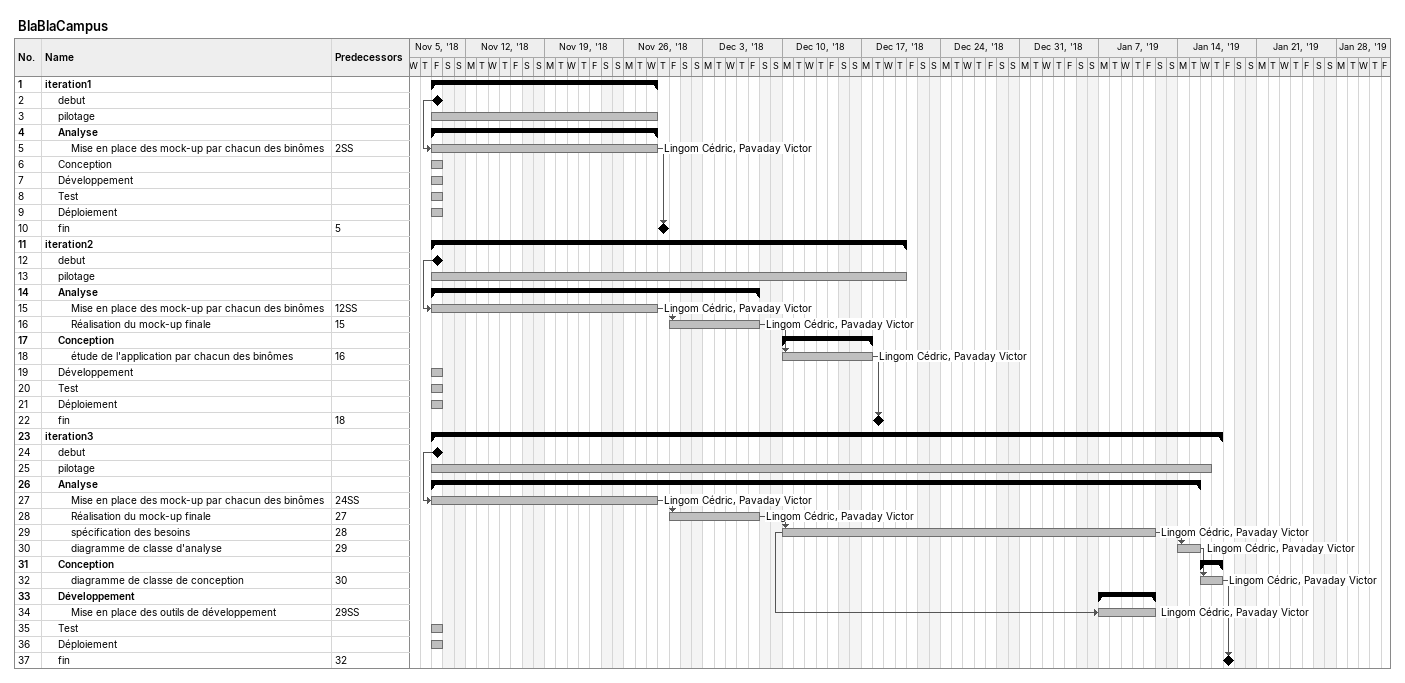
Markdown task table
BlaBlaCampus

| ID | Level | Task | Start | Finish | Predecessors | Resources |
|---|---|---|---|---|---|---|
| 1 | 1 | **iteration1** | 2018-11-09 | 2018-11-28 |  |  |
| 2 | 2 | debut (milestone) | 2018-11-09 | 2018-11-09 |  |  |
| 3 | 2 | pilotage | 2018-11-09 | 2018-11-28 |  |  |
| 4 | 2 | **Analyse** | 2018-11-09 | 2018-11-28 |  |  |
| 5 | 3 | Mise en place des mock-up par chacun des binômes | 2018-11-09 | 2018-11-28 | 2SS | Lingom Cédric, Pavaday Victor |
| 6 | 2 | Conception | 2018-11-09 | 2018-11-09 |  |  |
| 7 | 2 | Développement | 2018-11-09 | 2018-11-09 |  |  |
| 8 | 2 | Test | 2018-11-09 | 2018-11-09 |  |  |
| 9 | 2 | Déploiement | 2018-11-09 | 2018-11-09 |  |  |
| 10 | 2 | fin (milestone) | 2018-11-29 | 2018-11-29 | 5 |  |
| 11 | 1 | **iteration2** | 2018-11-09 | 2018-12-20 |  |  |
| 12 | 2 | debut (milestone) | 2018-11-09 | 2018-11-09 |  |  |
| 13 | 2 | pilotage | 2018-11-09 | 2018-12-20 |  |  |
| 14 | 2 | **Analyse** | 2018-11-09 | 2018-12-07 |  |  |
| 15 | 3 | Mise en place des mock-up par chacun des binômes | 2018-11-09 | 2018-11-28 | 12SS | Lingom Cédric, Pavaday Victor |
| 16 | 3 | Réalisation du mock-up finale | 2018-11-30 | 2018-12-07 | 15 | Lingom Cédric, Pavaday Victor |
| 17 | 2 | **Conception** | 2018-12-10 | 2018-12-17 |  |  |
| 18 | 3 | étude de l'application par chacun des binômes | 2018-12-10 | 2018-12-17 | 16 | Lingom Cédric, Pavaday Victor |
| 19 | 2 | Développement | 2018-11-09 | 2018-11-09 |  |  |
| 20 | 2 | Test | 2018-11-09 | 2018-11-09 |  |  |
| 21 | 2 | Déploiement | 2018-11-09 | 2018-11-09 |  |  |
| 22 | 2 | fin (milestone) | 2018-12-18 | 2018-12-18 | 18 |  |
| 23 | 1 | **iteration3** | 2018-11-09 | 2019-01-17 |  |  |
| 24 | 2 | debut (milestone) | 2018-11-09 | 2018-11-09 |  |  |
| 25 | 2 | pilotage | 2018-11-09 | 2019-01-16 |  |  |
| 26 | 2 | **Analyse** | 2018-11-09 | 2019-01-15 |  |  |
| 27 | 3 | Mise en place des mock-up par chacun des binômes | 2018-11-09 | 2018-11-28 | 24SS | Lingom Cédric, Pavaday Victor |
| 28 | 3 | Réalisation du mock-up finale | 2018-11-30 | 2018-12-07 | 27 | Lingom Cédric, Pavaday Victor |
| 29 | 3 | spécification des besoins | 2018-12-10 | 2019-01-11 | 28 | Lingom Cédric, Pavaday Victor |
| 30 | 3 | diagramme de classe d'analyse | 2019-01-14 | 2019-01-15 | 29 | Lingom Cédric, Pavaday Victor |
| 31 | 2 | **Conception** | 2019-01-16 | 2019-01-17 |  |  |
| 32 | 3 | diagramme de classe de conception | 2019-01-16 | 2019-01-17 | 30 | Lingom Cédric, Pavaday Victor |
| 33 | 2 | **Développement** | 2019-01-07 | 2019-01-11 |  |  |
| 34 | 3 | Mise en place des outils de développement | 2019-01-07 | 2019-01-11 | 29SS | Lingom Cédric, Pavaday Victor |
| 35 | 2 | Test | 2018-11-09 | 2018-11-09 |  |  |
| 36 | 2 | Déploiement | 2018-11-09 | 2018-11-09 |  |  |
| 37 | 2 | fin (milestone) | 2019-01-18 | 2019-01-18 | 32 |  |
